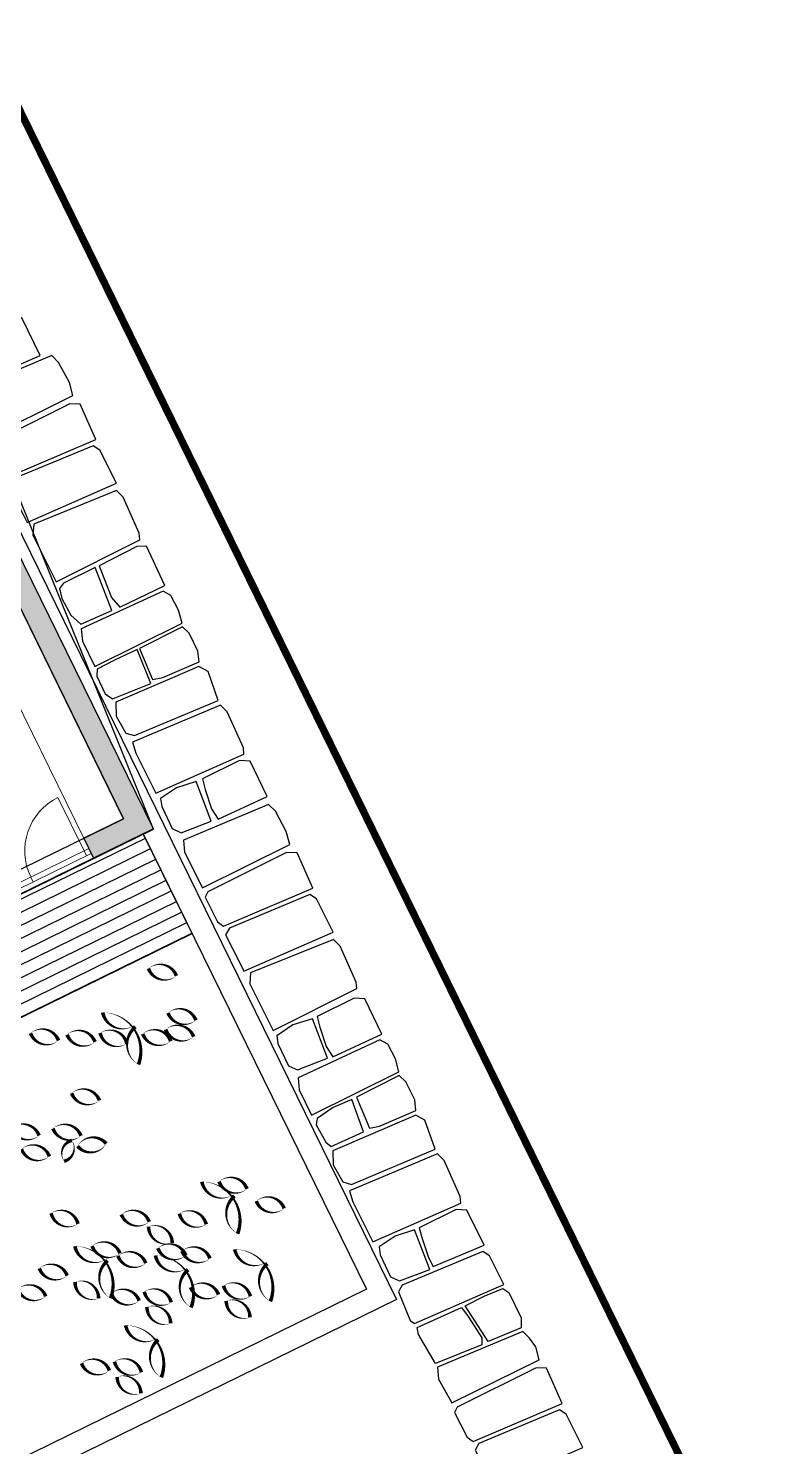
# Model space of a CAD drawing. Header units: millimetres. Extents: x 1754 to 2064, y 960 to 1845.
# Drawn here: x 1999.62 to 2009.5, y 1806.53 to 1825.67 of the extents above; entities that cross this region are included whole.
import ezdxf

# ---------------------------------------------------------------- set-up
doc = ezdxf.new("R2010")
doc.units = ezdxf.units.MM
for name, color, linetype in [('A_katastralni mapa', 7, 'Continuous'), ('dveře', 3, 'Continuous'), ('okna', 4, 'Continuous'), ('pohled', 4, 'Continuous'), ('SRAFA', 251, 'Continuous'), ('SRAFY', 3, 'Continuous'), ('SRAFY-TERÉN', 252, 'Continuous'), ('zariz.predmety', 203, 'Continuous'), ('ZARIZOVAKY', 251, 'Continuous'), ('ZDIVO', 1, 'Continuous')]:
    doc.layers.add(name, color=color, linetype=linetype)
doc.layers.add('FLOATING-WINDOWS', color=2, linetype='Continuous', plot=False)

msp = doc.modelspace()

# ---------------------------------------------------------------- hatches: boundary and pattern name
at = {"layer": 'SRAFA'}
h = msp.add_hatch(dxfattribs=at)
h.set_pattern_fill('LINE', color=256, scale=0.05, style=0)
h.set_pattern_definition([(26.115, (1930.95655, 1789.68207), (-0.06987765, 0.1425436), [])])
h.paths.add_polyline_path([(2001.167, 1814.801), (2000.494, 1814.471), (1997.949, 1813.224), (1997.141, 1812.828), (1997.043, 1813.028), (1994.214, 1811.642), (1994.313, 1811.441), (1994.042, 1811.308), (1989.798, 1809.228), (1989.663, 1809.162), (1990.412, 1807.858), (2001.827, 1813.454)])
at = {"layer": 'SRAFY'}
h = msp.add_hatch(color=256, dxfattribs=at)
h.paths.add_polyline_path([(1994.899, 1820.527), (1994.797, 1820.733), (1994.707, 1820.689), (1995.392, 1819.293), (1995.482, 1819.337)])
h.paths.add_polyline_path([(1997.692, 1822.23), (1996.884, 1821.834), (1997.016, 1821.565), (1997.555, 1821.829), (2000.9, 1815.005), (2000.362, 1814.741), (2000.494, 1814.471), (2001.032, 1814.735), (2001.302, 1814.867)])

# ---------------------------------------------------------------- linework, layer by layer
at = {"layer": 'A_katastralni mapa'}
msp.add_line((1990.474, 1842.976), (2009.43, 1804.308), dxfattribs=at)
at = {"layer": 'dveře'}
for p, q in [((1997.761, 1822.431), (2004.581, 1808.518)), ((2001.167, 1814.801), (2004.18, 1808.656)), ((2001.827, 1813.454), (1990.412, 1807.858)), ((2004.18, 1808.656), (1993.08, 1803.214)), ((2004.581, 1808.518), (1992.96, 1802.821))]:
    msp.add_line(p, q, dxfattribs=at)
at = {"layer": 'FLOATING-WINDOWS'}
for points in [[(1983.83, 1816.264), (1989.53, 1809.091), (2001.304, 1814.863), (1998.015, 1822.964)], [(1995.925, 1815.99), (1997.279, 1813.229), (2000.9, 1815.005), (1998.568, 1819.764), (1995.911, 1818.461), (1996.89, 1816.463)], [(1989.663, 1809.162), (1990.412, 1807.858), (2001.827, 1813.454), (2001.167, 1814.801), (2000.494, 1814.471), (1997.141, 1812.828), (1997.043, 1813.028), (1994.214, 1811.642), (1994.313, 1811.441)]]:
    msp.add_lwpolyline(points, close=True, dxfattribs=at)
at = {"layer": 'okna', "linetype": 'Continuous', "lineweight": 0}
for p, q in [((2000.367, 1814.571), (2000.015, 1815.289)), ((2000.362, 1814.741), (1997.817, 1813.493)), ((1997.886, 1813.354), (2000.43, 1814.601)), ((1997.919, 1813.287), (2000.463, 1814.534)), ((1997.949, 1813.224), (2000.494, 1814.471)), ((2000.367, 1814.571), (2000.4, 1814.503)), ((1999.649, 1814.218), (1999.682, 1814.151))]:
    msp.add_line(p, q, dxfattribs=at)
msp.add_arc((2000.367, 1814.571), 0.8, 116.115, 206.115, dxfattribs=at)
at = {"layer": 'pohled', "const_width": 0.1}
msp.add_lwpolyline([(1990.474, 1842.976), (1983.012, 1840.111), (1961.83, 1830.336), (1965.874, 1827.991), (1971.138, 1825.145), (1981.461, 1814.981), (1992.393, 1795.956), (2009.43, 1804.308)], close=True, dxfattribs=at)
at = {"layer": 'SRAFY-TERÉN'}
for points in [[(1999.773, 1821.254), (1999.529, 1821.762), (1999.384, 1821.77), (1998.504, 1821.335), (1998.541, 1821.191), (1998.627, 1820.932), (1998.715, 1820.793), (1999.773, 1821.254)], [(1998.781, 1820.772), (1998.797, 1820.61), (1999.039, 1820.129), (2000.217, 1820.714), (2000.17, 1820.889), (2000.023, 1821.163), (1999.931, 1821.254), (1998.781, 1820.772)], [(2000.526, 1820.124), (2000.315, 1820.601), (2000.174, 1820.604), (1999.11, 1820.074), (1999.075, 1820.001), (1999.243, 1819.669), (1999.323, 1819.609), (2000.526, 1820.124)], [(2000.803, 1819.531), (2000.579, 1819.978), (2000.488, 1820.037), (1999.402, 1819.585), (1999.351, 1819.493), (1999.546, 1819.109), (1999.599, 1819.004), (2000.803, 1819.531)], [(1999.688, 1818.979), (1999.678, 1818.833), (1999.993, 1818.2), (2001.12, 1818.769), (2001.113, 1818.856), (2000.897, 1819.343), (2000.805, 1819.433), (1999.688, 1818.979)], [(2001.458, 1818.153), (2001.21, 1818.684), (2001.079, 1818.678), (2000.572, 1818.417), (2000.633, 1818.256), (2000.738, 1817.992), (2000.851, 1817.86), (2001.458, 1818.153)], [(2000.741, 1817.813), (2000.518, 1818.394), (2000.089, 1818.184), (2000.035, 1818.112), (2000.067, 1817.977), (2000.188, 1817.751), (2000.323, 1817.63), (2000.741, 1817.813)], [(2000.329, 1817.566), (2000.344, 1817.403), (2000.511, 1817.061), (2001.69, 1817.645), (2001.643, 1817.82), (2001.537, 1818.017), (2001.434, 1818.075), (2000.329, 1817.566)], [(2001.116, 1817.302), (2001.292, 1816.884), (2001.429, 1816.911), (2001.919, 1817.121), (2001.903, 1817.265), (2001.785, 1817.51), (2001.694, 1817.595), (2001.116, 1817.302)], [(2001.27, 1816.83), (2001.082, 1817.287), (2000.777, 1817.143), (2000.545, 1817.021), (2000.539, 1816.929), (2000.652, 1816.689), (2000.752, 1816.622), (2001.27, 1816.83)], [(2002.179, 1816.602), (2002.041, 1816.993), (2001.917, 1817.059), (2000.796, 1816.579), (2000.801, 1816.39), (2000.931, 1816.16), (2001.05, 1816.127), (2002.179, 1816.602)], [(2001.022, 1816.039), (2001.067, 1815.891), (2001.336, 1815.351), (2002.524, 1815.874), (2002.517, 1815.962), (2002.3, 1816.448), (2002.208, 1816.538), (2001.022, 1816.039)], [(2002.837, 1815.304), (2002.607, 1815.781), (2002.463, 1815.789), (2001.964, 1815.541), (2002.002, 1815.397), (2002.087, 1815.138), (2002.175, 1815), (2002.837, 1815.304)], [(2002.084, 1814.972), (2001.88, 1815.505), (2001.616, 1815.421), (2001.4, 1815.276), (2001.415, 1815.17), (2001.556, 1814.872), (2001.677, 1814.816), (2002.084, 1814.972)], [(2001.708, 1814.717), (2001.723, 1814.554), (2001.965, 1814.074), (2003.144, 1814.659), (2003.096, 1814.833), (2002.95, 1815.108), (2002.858, 1815.198), (2001.708, 1814.717)], [(2003.453, 1814.069), (2003.241, 1814.546), (2003.101, 1814.548), (2002.037, 1814.018), (2002.002, 1813.946), (2002.17, 1813.614), (2002.249, 1813.554), (2003.453, 1814.069)], [(2003.729, 1813.475), (2003.505, 1813.923), (2003.414, 1813.981), (2002.328, 1813.529), (2002.277, 1813.437), (2002.472, 1813.053), (2002.525, 1812.949), (2003.729, 1813.475)], [(2002.614, 1812.924), (2002.604, 1812.778), (2002.919, 1812.145), (2004.047, 1812.713), (2004.04, 1812.801), (2003.823, 1813.287), (2003.731, 1813.377), (2002.614, 1812.924)], [(2004.385, 1812.097), (2004.155, 1812.574), (2004.01, 1812.582), (2003.512, 1812.335), (2003.55, 1812.19), (2003.635, 1811.932), (2003.723, 1811.793), (2004.385, 1812.097)], [(2003.653, 1811.772), (2003.449, 1812.305), (2003.185, 1812.222), (2002.969, 1812.076), (2002.984, 1811.97), (2003.125, 1811.672), (2003.246, 1811.616), (2003.653, 1811.772)], [(2003.255, 1811.51), (2003.27, 1811.348), (2003.438, 1811.005), (2004.616, 1811.59), (2004.569, 1811.764), (2004.464, 1811.961), (2004.36, 1812.019), (2003.255, 1811.51)], [(2004.042, 1811.247), (2004.218, 1810.829), (2004.355, 1810.855), (2004.845, 1811.066), (2004.829, 1811.21), (2004.711, 1811.455), (2004.621, 1811.539), (2004.042, 1811.247)], [(2004.137, 1810.778), (2003.979, 1811.217), (2003.729, 1811.106), (2003.514, 1810.958), (2003.497, 1810.873), (2003.629, 1810.639), (2003.702, 1810.583), (2004.137, 1810.778)], [(2005.105, 1810.546), (2004.967, 1810.937), (2004.843, 1811.003), (2003.722, 1810.523), (2003.728, 1810.335), (2003.858, 1810.104), (2003.976, 1810.071), (2005.105, 1810.546)], [(2003.948, 1809.984), (2003.993, 1809.836), (2004.263, 1809.295), (2005.45, 1809.819), (2005.443, 1809.906), (2005.227, 1810.392), (2005.135, 1810.483), (2003.948, 1809.984)], [(2005.764, 1809.249), (2005.534, 1809.725), (2005.389, 1809.734), (2004.891, 1809.486), (2004.928, 1809.342), (2005.014, 1809.083), (2005.076, 1808.962), (2005.764, 1809.249)], [(2005.032, 1808.923), (2004.827, 1809.456), (2004.564, 1809.373), (2004.348, 1809.227), (2004.363, 1809.121), (2004.504, 1808.823), (2004.625, 1808.767), (2005.032, 1808.923)], [(2006.032, 1808.719), (2005.837, 1809.105), (2005.747, 1809.164), (2004.661, 1808.712), (2004.61, 1808.62), (2004.769, 1808.236), (2004.828, 1808.193), (2006.032, 1808.719)], [(2005.82, 1807.949), (2005.511, 1808.432), (2005.766, 1808.563), (2006.017, 1808.664), (2006.098, 1808.611), (2006.264, 1808.269), (2006.266, 1808.133), (2005.82, 1807.949)], [(2005.109, 1807.654), (2004.878, 1808.044), (2004.86, 1808.139), (2005.459, 1808.409), (2005.552, 1808.287), (2005.734, 1808), (2005.733, 1807.905), (2005.109, 1807.654)], [(2005.136, 1807.604), (2005.151, 1807.442), (2005.332, 1807.121), (2006.51, 1807.705), (2006.463, 1807.88), (2006.378, 1807.995), (2006.286, 1808.086), (2005.136, 1807.604)], [(2006.819, 1807.116), (2006.608, 1807.592), (2006.467, 1807.595), (2005.403, 1807.065), (2005.368, 1806.992), (2005.536, 1806.661), (2005.616, 1806.6), (2006.819, 1807.116)], [(2007.096, 1806.522), (2006.872, 1806.969), (2006.781, 1807.028), (2005.695, 1806.576), (2005.644, 1806.484), (2005.839, 1806.1), (2005.892, 1805.995), (2007.096, 1806.522)]]:
    msp.add_lwpolyline(points, dxfattribs=at)
at = {"layer": 'zariz.predmety', "color": 253, "linetype": 'Continuous', "ltscale": 0.001}
for points in [[(2001.236, 1812.983, 0, 0, -0.520567), (2001.236, 1812.983, 0, 0.05, -0.520567), (2001.613, 1812.885, 0, 0.05, -0.520567), (2001.236, 1812.983, 0.05, 0.05, 0)], [(2001.101, 1811.688, 0, 0, -0.520567), (2001.101, 1811.688, 0, 0.05, -0.520567), (2001.061, 1812.197, 0, 0.05, -0.520567), (2001.032, 1812.21, 0, 0.05, -0.520567), (2000.619, 1812.39, 0, 0.05, -0.520567), (2001.101, 1811.688, 0.05, 0.05, 0)], [(2001.5, 1812.384, 0, 0, -0.520567), (2001.5, 1812.384, 0, 0.05, -0.520567), (2001.876, 1812.286, 0, 0.05, -0.520567), (2001.5, 1812.384, 0.05, 0.05, 0)], [(1999.645, 1812.11, 0, 0, -0.520567), (1999.645, 1812.11, 0, 0.05, -0.520567), (2000.022, 1812.012, 0, 0.05, -0.520567), (1999.645, 1812.11, 0.05, 0.05, 0)], [(2000.138, 1812.091, 0, 0, -0.520567), (2000.138, 1812.091, 0, 0.05, -0.520567), (2000.515, 1811.993, 0, 0.05, -0.520567), (2000.138, 1812.091, 0.05, 0.05, 0)], [(2000.584, 1812.113, 0, 0, -0.520567), (2000.584, 1812.113, 0, 0.05, -0.520567), (2000.945, 1811.97, 0, 0.05, -0.520567), (2000.584, 1812.113, 0.05, 0.05, 0)], [(2001.536, 1812.003, 0, 0, -0.520567), (2001.536, 1812.003, 0, 0.05, -0.520567), (2001.159, 1812.101, 0, 0.05, -0.520567), (2001.536, 1812.003, 0.05, 0.05, 0)], [(2001.469, 1812.161, 0, 0, -0.520567), (2001.469, 1812.161, 0, 0.05, -0.520567), (2001.846, 1812.063, 0, 0.05, -0.520567), (2001.469, 1812.161, 0.05, 0.05, 0)], [(2000.199, 1811.301, 0, 0, -0.520567), (2000.199, 1811.301, 0, 0.05, -0.520567), (2000.575, 1811.203, 0, 0.05, -0.520567), (2000.199, 1811.301, 0.05, 0.05, 0)], [(1999.76, 1810.73, 0, 0, -0.520567), (1999.76, 1810.73, 0, 0.05, -0.520567), (1999.383, 1810.828, 0, 0.05, -0.520567), (1999.76, 1810.73, 0.05, 0.05, 0)], [(1999.948, 1810.824, 0, 0, -0.520567), (1999.948, 1810.824, 0, 0.05, -0.520567), (2000.325, 1810.726, 0, 0.05, -0.520567), (1999.948, 1810.824, 0.05, 0.05, 0)], [(2000.202, 1810.664, 0, 0, -0.520567), (2000.202, 1810.664, 0, 0.05, -0.520567), (2000.098, 1810.383, 0, 0.05, -0.520567), (2000.202, 1810.664, 0.05, 0.05, 0)], [(2000.666, 1810.621, 0, 0, -0.520567), (2000.666, 1810.621, 0, 0.05, -0.520567), (2000.279, 1810.586, 0, 0.05, -0.520567), (2000.666, 1810.621, 0.05, 0.05, 0)], [(1999.522, 1810.547, 0, 0, -0.520567), (1999.522, 1810.547, 0, 0.05, -0.520567), (1999.899, 1810.449, 0, 0.05, -0.520567), (1999.522, 1810.547, 0.05, 0.05, 0)], [(2002.439, 1809.404, 0, 0, -0.520567), (2002.439, 1809.404, 0, 0.05, -0.520567), (2002.398, 1809.913, 0, 0.05, -0.520567), (2002.37, 1809.926, 0, 0.05, -0.520567), (2001.957, 1810.106, 0, 0.05, -0.520567), (2002.439, 1809.404, 0.05, 0.05, 0)], [(2002.566, 1810.01, 0, 0, -0.520567), (2002.566, 1810.01, 0, 0.05, -0.520567), (2002.189, 1810.108, 0, 0.05, -0.520567), (2002.566, 1810.01, 0.05, 0.05, 0)], [(2002.691, 1809.845, 0, 0, -0.520567), (2002.691, 1809.845, 0, 0.05, -0.520567), (2003.067, 1809.747, 0, 0.05, -0.520567), (2002.691, 1809.845, 0.05, 0.05, 0)], [(1999.923, 1809.681, 0, 0, -0.520567), (1999.923, 1809.681, 0, 0.05, -0.520567), (2000.285, 1809.538, 0, 0.05, -0.520567), (1999.923, 1809.681, 0.05, 0.05, 0)], [(2000.871, 1809.664, 0, 0, -0.520567), (2000.871, 1809.664, 0, 0.05, -0.520567), (2001.247, 1809.566, 0, 0.05, -0.520567), (2000.871, 1809.664, 0.05, 0.05, 0)], [(2001.654, 1809.676, 0, 0, -0.520567), (2001.654, 1809.676, 0, 0.05, -0.520567), (2002.015, 1809.532, 0, 0.05, -0.520567), (2001.654, 1809.676, 0.05, 0.05, 0)], [(2001.557, 1809.28, 0, 0, -0.520567), (2001.557, 1809.28, 0, 0.05, -0.520567), (2001.238, 1809.501, 0, 0.05, -0.520567), (2001.557, 1809.28, 0.05, 0.05, 0)], [(2000.852, 1809.14, 0, 0, -0.520567), (2000.852, 1809.14, 0, 0.05, -0.520567), (2000.476, 1809.238, 0, 0.05, -0.520567), (2000.852, 1809.14, 0.05, 0.05, 0)], [(2000.726, 1808.533, 0, 0, -0.520567), (2000.726, 1808.533, 0, 0.05, -0.520567), (2000.685, 1809.042, 0, 0.05, -0.520567), (2000.657, 1809.056, 0, 0.05, -0.520567), (2000.244, 1809.236, 0, 0.05, -0.520567), (2000.726, 1808.533, 0.05, 0.05, 0)], [(2000.824, 1809.105, 0, 0, -0.520567), (2000.824, 1809.105, 0, 0.05, -0.520567), (2001.2, 1809.007, 0, 0.05, -0.520567), (2000.824, 1809.105, 0.05, 0.05, 0)], [(2001.812, 1808.409, 0, 0, -0.520567), (2001.812, 1808.409, 0, 0.05, -0.520567), (2001.771, 1808.918, 0, 0.05, -0.520567), (2001.742, 1808.931, 0, 0.05, -0.520567), (2001.33, 1809.111, 0, 0.05, -0.520567), (2001.812, 1808.409, 0.05, 0.05, 0)], [(2001.363, 1809.21, 0, 0, -0.520567), (2001.363, 1809.21, 0, 0.05, -0.520567), (2001.74, 1809.112, 0, 0.05, -0.520567), (2001.363, 1809.21, 0.05, 0.05, 0)], [(2001.689, 1809.17, 0, 0, -0.520567), (2001.689, 1809.17, 0, 0.05, -0.520567), (2002.066, 1809.072, 0, 0.05, -0.520567), (2001.689, 1809.17, 0.05, 0.05, 0)], [(2002.882, 1808.491, 0, 0, -0.520567), (2002.882, 1808.491, 0, 0.05, -0.520567), (2002.841, 1809, 0, 0.05, -0.520567), (2002.812, 1809.014, 0, 0.05, -0.520567), (2002.4, 1809.194, 0, 0.05, -0.520567), (2002.882, 1808.491, 0.05, 0.05, 0)], [(1999.763, 1808.937, 0, 0, -0.520567), (1999.763, 1808.937, 0, 0.05, -0.520567), (2000.139, 1808.839, 0, 0.05, -0.520567), (1999.763, 1808.937, 0.05, 0.05, 0)], [(1999.473, 1808.658, 0, 0, -0.520567), (1999.473, 1808.658, 0, 0.05, -0.520567), (1999.85, 1808.56, 0, 0.05, -0.520567), (1999.473, 1808.658, 0.05, 0.05, 0)], [(2000.564, 1808.532, 0, 0, -0.520567), (2000.564, 1808.532, 0, 0.05, -0.520567), (2000.245, 1808.753, 0, 0.05, -0.520567), (2000.564, 1808.532, 0.05, 0.05, 0)], [(2001.804, 1808.682, 0, 0, -0.520567), (2001.804, 1808.682, 0, 0.05, -0.520567), (2002.181, 1808.584, 0, 0.05, -0.520567), (2001.804, 1808.682, 0.05, 0.05, 0)], [(2002.25, 1808.704, 0, 0, -0.520567), (2002.25, 1808.704, 0, 0.05, -0.520567), (2002.611, 1808.56, 0, 0.05, -0.520567), (2002.25, 1808.704, 0.05, 0.05, 0)], [(2000.735, 1808.599, 0, 0, -0.520567), (2000.735, 1808.599, 0, 0.05, -0.520567), (2001.111, 1808.501, 0, 0.05, -0.520567), (2000.735, 1808.599, 0.05, 0.05, 0)], [(2001.18, 1808.621, 0, 0, -0.520567), (2001.18, 1808.621, 0, 0.05, -0.520567), (2001.542, 1808.478, 0, 0.05, -0.520567), (2001.18, 1808.621, 0.05, 0.05, 0)], [(2002.606, 1808.277, 0, 0, -0.520567), (2002.606, 1808.277, 0, 0.05, -0.520567), (2002.286, 1808.498, 0, 0.05, -0.520567), (2002.606, 1808.277, 0.05, 0.05, 0)], [(2001.536, 1808.194, 0, 0, -0.520567), (2001.536, 1808.194, 0, 0.05, -0.520567), (2001.216, 1808.416, 0, 0.05, -0.520567), (2001.536, 1808.194, 0.05, 0.05, 0)], [(2001.41, 1807.466, 0, 0, -0.520567), (2001.41, 1807.466, 0, 0.05, -0.520567), (2001.369, 1807.975, 0, 0.05, -0.520567), (2001.341, 1807.988, 0, 0.05, -0.520567), (2000.928, 1808.168, 0, 0.05, -0.520567), (2001.41, 1807.466, 0.05, 0.05, 0)], [(2000.333, 1807.656, 0, 0, -0.520567), (2000.333, 1807.656, 0, 0.05, -0.520567), (2000.709, 1807.558, 0, 0.05, -0.520567), (2000.333, 1807.656, 0.05, 0.05, 0)], [(2000.778, 1807.678, 0, 0, -0.520567), (2000.778, 1807.678, 0, 0.05, -0.520567), (2001.14, 1807.535, 0, 0.05, -0.520567), (2000.778, 1807.678, 0.05, 0.05, 0)], [(2001.134, 1807.251, 0, 0, -0.520567), (2001.134, 1807.251, 0, 0.05, -0.520567), (2000.814, 1807.473, 0, 0.05, -0.520567), (2001.134, 1807.251, 0.05, 0.05, 0)]]:
    msp.add_lwpolyline(points, format="xyseb", close=True, dxfattribs=at)
at = {"layer": 'ZARIZOVAKY', "linetype": 'Continuous', "lineweight": 0}
msp.add_line((1997.016, 1821.565), (2000.362, 1814.741), dxfattribs=at)
at = {"layer": 'ZDIVO'}
for p, q in [((2001.302, 1814.867), (1997.692, 1822.23)), ((1997.555, 1821.829), (2000.9, 1815.005)), ((2000.9, 1815.005), (2000.362, 1814.741)), ((2001.302, 1814.867), (2000.494, 1814.471)), ((2000.362, 1814.741), (2000.494, 1814.471)), ((2000.494, 1814.471), (2001.032, 1814.735))]:
    msp.add_line(p, q, dxfattribs=at)

doc.saveas('drawing.dxf')
